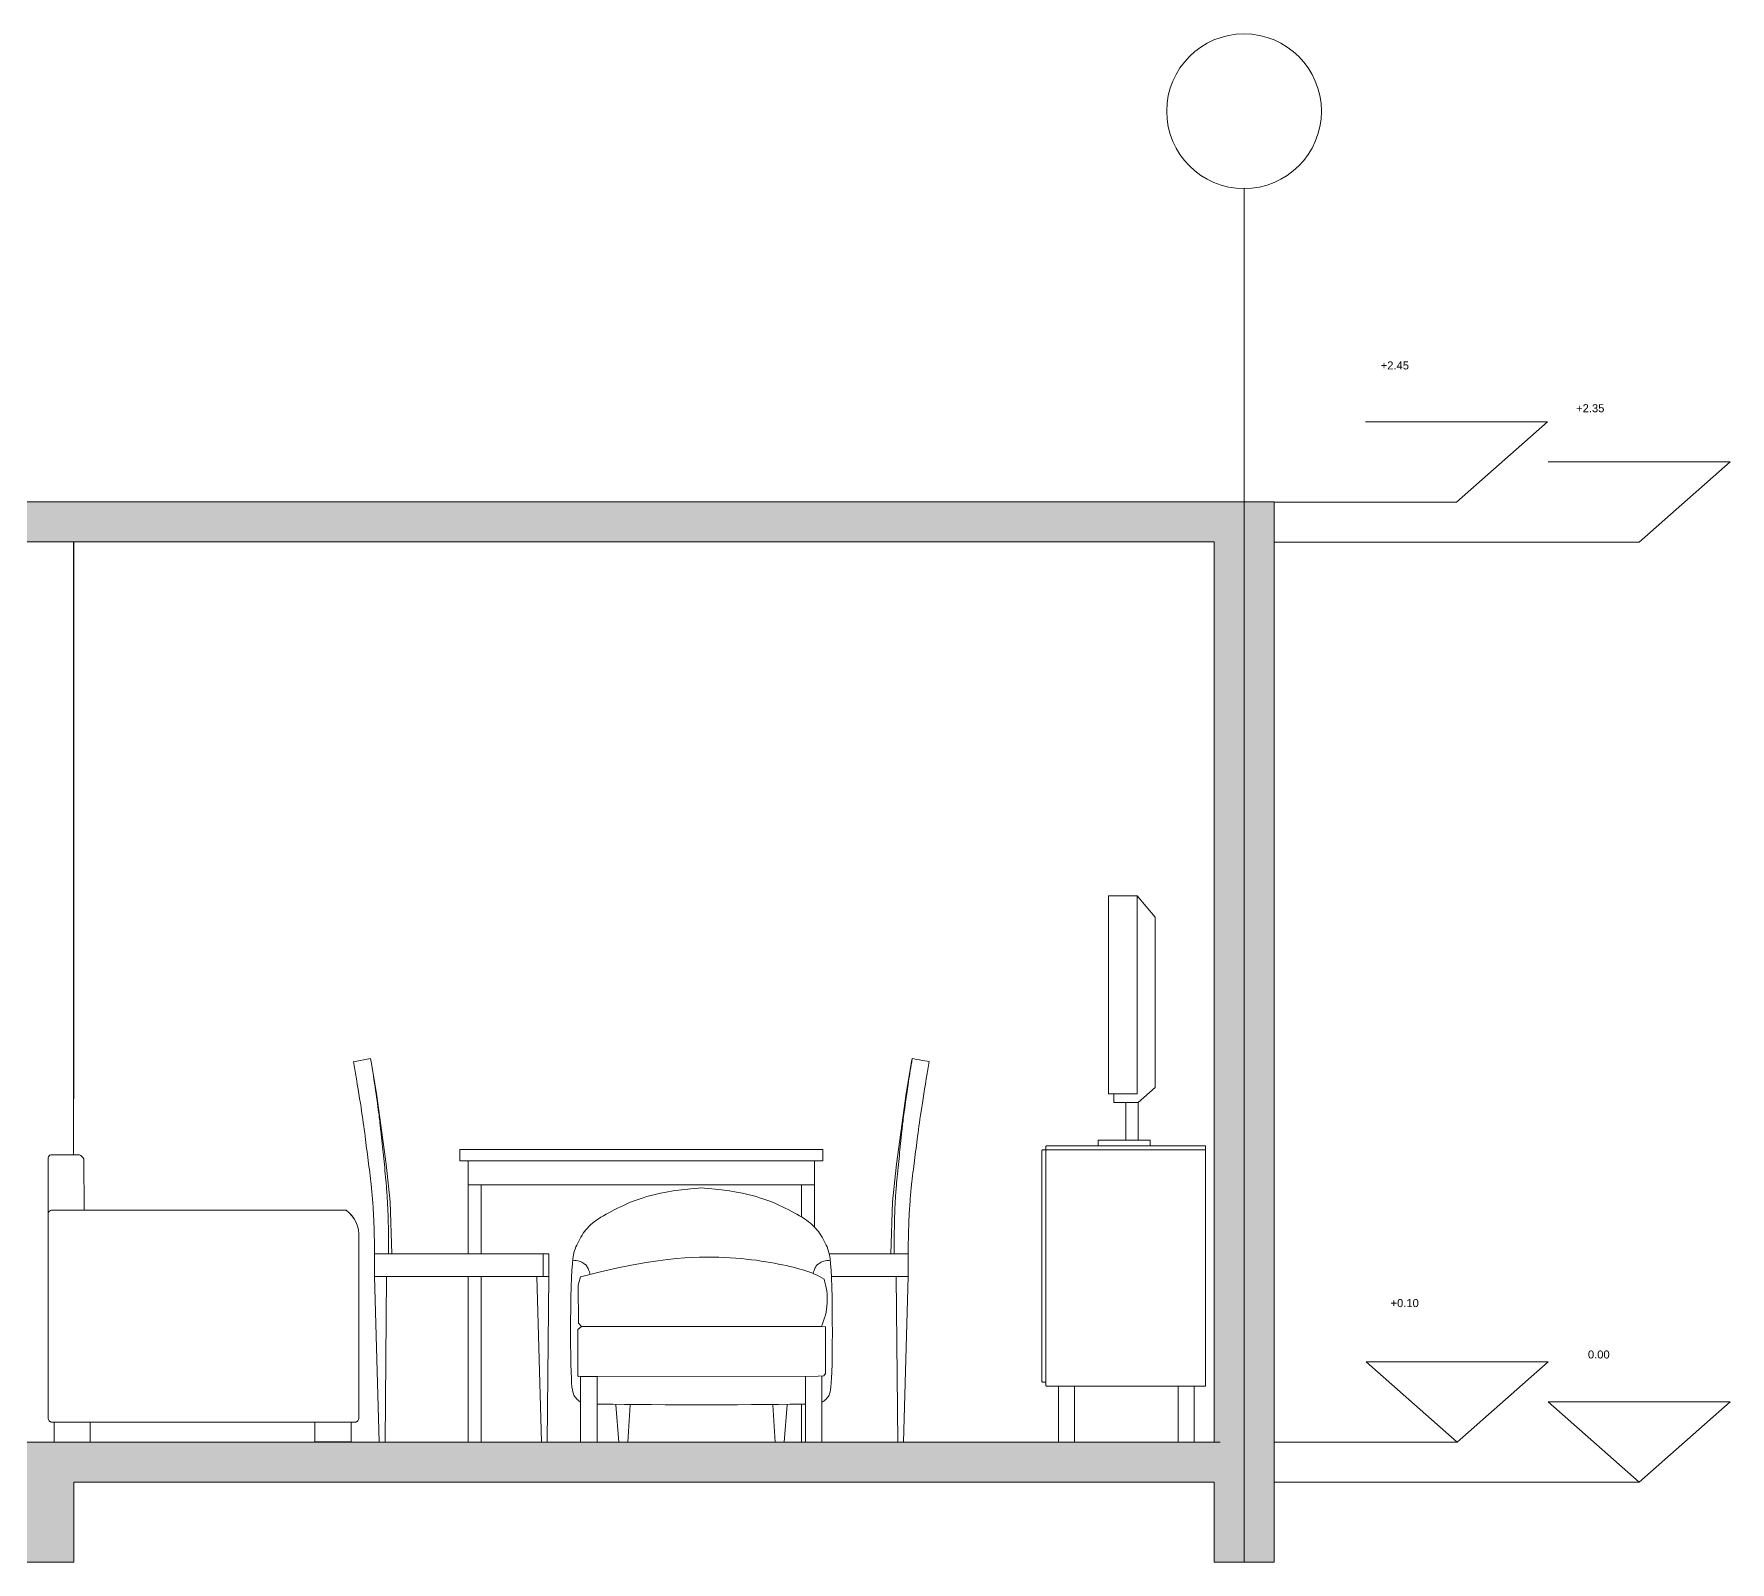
# Model space of a CAD drawing. Header units: centimetres. Extents: x -16179 to 12840, y -10704 to 3856.
# Drawn here: x -9126.5 to -8702.5, y -7590.3 to -7208.3 of the extents above; entities that cross this region are included whole.
import ezdxf

# ---------------------------------------------------------------- set-up
doc = ezdxf.new("R2010")
doc.units = ezdxf.units.CM
doc.header["$MEASUREMENT"] = 0
for name, color, linetype, lineweight in [('A-ELEV-FURN_Num_Penna__251_Num_Penna__251_Num_Penna__251_Num_Penna__251_Num_Penna__251_Num_Penna__251_Num_Penna__251_Num_Penna__251_Num_Penna__251_Num_Penna__251', 251, 'Continuous', 18), ('A-FURN_Num_Penna__8_Num_Penna__8_Num_Penna__8_Num_Penna__8_Num_Penna__8_Num_Penna__8_Num_Penna__8_Num_Penna__8_Num_Penna__8_Num_Penna__8_Num_Penna__8', 8, 'Continuous', 18), ('A-SECT-PATT_Num_Penna__11_Num_Penna__7_Num_Penna__7_Num_Penna__7_Num_Penna__7_Num_Penna__7_Num_Penna__7_Num_Penna__7_Num_Penna__7_Num_Penna__7', 7, 'Continuous', 18), ('A-WALL-FULL_Num_Penna__7_Num_Penna__7_Num_Penna__7_Num_Penna__7_Num_Penna__7_Num_Penna__7_Num_Penna__7_Num_Penna__7_Num_Penna__7_Num_Penna__7', 7, 'Continuous', 18), ('AA - linee quote_Num_Penna__3_Num_Penna__3_Num_Penna__3_Num_Penna__3_Num_Penna__3_Num_Penna__3_Num_Penna__3_Num_Penna__3_Num_Penna__3_Num_Penna__3', 3, 'Continuous', 18), ('AA - pareti sezionate_Num_Penna__7_Num_Penna__7_Num_Penna__7_Num_Penna__7_Num_Penna__7_Num_Penna__7_Num_Penna__7_Num_Penna__7_Num_Penna__7_Num_Penna__7', 7, 'Continuous', 18), ('AA - perimetri giardino_Num_Penna__6_Num_Penna__6_Num_Penna__6_Num_Penna__6_Num_Penna__6_Num_Penna__6_Num_Penna__6_Num_Penna__6_Num_Penna__6_Num_Penna__6', 6, 'Continuous', 18), ('AA pareti non sezionate_Num_Penna__2_Num_Penna__2_Num_Penna__2_Num_Penna__2_Num_Penna__2_Num_Penna__2_Num_Penna__2_Num_Penna__2_Num_Penna__2_Num_Penna__2', 2, 'Continuous', 18), ('AA- arredo_Num_Penna__8_Num_Penna__8_Num_Penna__8_Num_Penna__8_Num_Penna__8_Num_Penna__8_Num_Penna__8_Num_Penna__8_Num_Penna__8_Num_Penna__8', 8, 'Continuous', 18), ('G-PLANOTM_Num_Penna__7_Num_Penna__7_Num_Penna__7_Num_Penna__7_Num_Penna__7_Num_Penna__7_Num_Penna__7_Num_Penna__7_Num_Penna__7_Num_Penna__7', 7, 'Continuous', 18), ('IKE120015-t1_Num_Penna__251_Num_Penna__13_Num_Penna__251_Num_Penna__251_Num_Penna__251_Num_Penna__251_Num_Penna__251_Num_Penna__251_Num_Penna__251_Num_Penna__251_Num_Penna__251', 251, 'Continuous', 18)]:
    doc.layers.add(name, color=color, linetype=linetype, lineweight=lineweight)
doc.styles.add('GENERATED_STYLE_1', font='Arial.ttf')

msp = doc.modelspace()

# ---------------------------------------------------------------- hatches: boundary and pattern name
at = {"layer": 'A-SECT-PATT_Num_Penna__11_Num_Penna__7_Num_Penna__7_Num_Penna__7_Num_Penna__7_Num_Penna__7_Num_Penna__7_Num_Penna__7_Num_Penna__7_Num_Penna__7', "linetype": 'Continuous', "lineweight": 18}
for points in [[(-9415.46, -7335.28), (-8831.46, -7335.28), (-8831.46, -7560.28), (-8816.46, -7560.28), (-8816.46, -7325.28), (-9415.46, -7325.28)], [(-9730.46, -7590.28), (-9715.34, -7590.28), (-9715.34, -7570.28), (-9430.46, -7570.28), (-9430.46, -7590.28), (-9415.46, -7590.28), (-9415.46, -7570.28), (-9130.46, -7570.28), (-9130.46, -7590.28), (-9116.46, -7590.28), (-9116.46, -7570.28), (-8831.46, -7570.28), (-8831.46, -7590.28), (-8816.46, -7590.28), (-8816.46, -7560.28), (-9730.46, -7560.28)]]:
    msp.add_hatch(color=7, dxfattribs=at).paths.add_polyline_path(points)

# ---------------------------------------------------------------- linework, layer by layer
at = {"layer": 'A-ELEV-FURN_Num_Penna__251_Num_Penna__251_Num_Penna__251_Num_Penna__251_Num_Penna__251_Num_Penna__251_Num_Penna__251_Num_Penna__251_Num_Penna__251_Num_Penna__251', "color": 251, "linetype": 'Continuous', "lineweight": 18}
for p, q in [((-9037.96, -7560.28), (-9039.42, -7560.28)), ((-8997.45, -7560.28), (-8998.91, -7560.28))]:
    msp.add_line(p, q, dxfattribs=at)
at = {"layer": 'A-FURN_Num_Penna__8_Num_Penna__8_Num_Penna__8_Num_Penna__8_Num_Penna__8_Num_Penna__8_Num_Penna__8_Num_Penna__8_Num_Penna__8_Num_Penna__8_Num_Penna__8', "color": 8, "linetype": 'Continuous', "lineweight": 18}
msp.add_line((-9040.83, -7473.17), (-9040.93, -7472.61), dxfattribs=at)
at = {"layer": 'A-WALL-FULL_Num_Penna__7_Num_Penna__7_Num_Penna__7_Num_Penna__7_Num_Penna__7_Num_Penna__7_Num_Penna__7_Num_Penna__7_Num_Penna__7_Num_Penna__7', "color": 7, "linetype": 'Continuous', "lineweight": 18}
msp.add_line((-9116.46, -7469.82), (-9116.46, -7474.47), dxfattribs=at)
at = {"layer": 'AA - linee quote_Num_Penna__3_Num_Penna__3_Num_Penna__3_Num_Penna__3_Num_Penna__3_Num_Penna__3_Num_Penna__3_Num_Penna__3_Num_Penna__3_Num_Penna__3', "color": 3, "linetype": 'Continuous', "lineweight": 18}
for p, q in [((-8823.96, -7590.28), (-8823.96, -7246.99)), ((-8748.09, -7305.32), (-8793.59, -7305.32)), ((-8770.84, -7325.34), (-8748.09, -7305.32)), ((-8702.47, -7315.32), (-8747.98, -7315.32)), ((-8725.23, -7335.34), (-8702.47, -7315.32)), ((-8816.46, -7325.34), (-8770.84, -7325.34)), ((-8816.46, -7335.34), (-8770.73, -7335.34)), ((-8770.73, -7335.34), (-8725.23, -7335.34)), ((-8793.48, -7540.25), (-8770.73, -7560.28)), ((-8747.98, -7540.25), (-8793.48, -7540.25)), ((-8770.73, -7560.28), (-8747.98, -7540.25)), ((-8747.98, -7550.25), (-8725.23, -7570.28)), ((-8702.47, -7550.25), (-8747.98, -7550.25)), ((-8725.23, -7570.28), (-8702.47, -7550.25)), ((-8816.46, -7560.28), (-8770.73, -7560.28)), ((-8816.46, -7570.28), (-8725.23, -7570.28))]:
    msp.add_line(p, q, dxfattribs=at)
msp.add_circle((-8823.96, -7227.66), 19.33, dxfattribs=at)
at = {"layer": 'AA - pareti sezionate_Num_Penna__7_Num_Penna__7_Num_Penna__7_Num_Penna__7_Num_Penna__7_Num_Penna__7_Num_Penna__7_Num_Penna__7_Num_Penna__7_Num_Penna__7', "color": 7, "linetype": 'Continuous', "lineweight": 18}
for p, q in [((-9730.34, -7325.25), (-8816.46, -7325.28)), ((-8816.46, -7325.28), (-8816.46, -7360.28)), ((-8831.46, -7335.28), (-9130.46, -7335.28)), ((-8831.46, -7560.28), (-8831.46, -7335.28)), ((-9045.21, -7509.38), (-9045.21, -7554.29)), ((-9414.96, -7560.28), (-8829.96, -7560.28)), ((-9114.96, -7560.28), (-8830.46, -7560.28)), ((-9116.46, -7570.28), (-8831.46, -7570.28))]:
    msp.add_line(p, q, dxfattribs=at)
at = {"layer": 'AA - pareti sezionate_Num_Penna__7_Num_Penna__7_Num_Penna__7_Num_Penna__7_Num_Penna__7_Num_Penna__7_Num_Penna__7_Num_Penna__7_Num_Penna__7_Num_Penna__7', "color": 7, "linetype": 'Continuous', "lineweight": 18, "flags": 128}
for points in [[(-8831.46, -7570.28), (-8831.46, -7590.28), (-8816.46, -7590.28), (-8816.46, -7360.28)], [(-9116.46, -7570.28), (-9116.46, -7590.28), (-9130.46, -7590.28), (-9130.46, -7570.28)]]:
    msp.add_lwpolyline(points, dxfattribs=at)
at = {"layer": 'AA - pareti sezionate_Num_Penna__7_Num_Penna__7_Num_Penna__7_Num_Penna__7_Num_Penna__7_Num_Penna__7_Num_Penna__7_Num_Penna__7_Num_Penna__7_Num_Penna__7', "color": 7, "linetype": 'Continuous', "lineweight": 18}
for centre, radius, start, end in [((-9121.91, -7503.32), 1.01, 97.2411, 166.8648), ((-9053.12, -7508.72), 7.93, 356.2014, 53.8823), ((-8873.59, -7545.18), 0.1, 270, 0), ((-8873.37, -7546.16), 0.113, 186.2498, 263.7411), ((-9121.9, -7554.29), 1, 180, 270), ((-9046.21, -7554.29), 1, 270, 0)]:
    msp.add_arc(centre, radius, start, end, dxfattribs=at)
at = {"layer": 'AA - perimetri giardino_Num_Penna__6_Num_Penna__6_Num_Penna__6_Num_Penna__6_Num_Penna__6_Num_Penna__6_Num_Penna__6_Num_Penna__6_Num_Penna__6_Num_Penna__6', "color": 6, "linetype": 'Continuous', "lineweight": 18}
for p, q in [((-8874.49, -7545.18), (-8874.49, -7487.38)), ((-8873.59, -7487.28), (-8874.39, -7487.28)), ((-8873.49, -7487.18), (-8873.49, -7486.38)), ((-8873.39, -7486.28), (-8833.59, -7486.28)), ((-8833.59, -7486.28), (-8833.59, -7487.28)), ((-8833.59, -7487.28), (-8833.59, -7546.28)), ((-9048.44, -7502.32), (-9122.04, -7502.32)), ((-8873.59, -7545.28), (-8874.39, -7545.28)), ((-8833.59, -7546.28), (-8873.39, -7546.28)), ((-9121.9, -7555.29), (-9046.21, -7555.29))]:
    msp.add_line(p, q, dxfattribs=at)
at = {"layer": 'AA - perimetri giardino_Num_Penna__6_Num_Penna__6_Num_Penna__6_Num_Penna__6_Num_Penna__6_Num_Penna__6_Num_Penna__6_Num_Penna__6_Num_Penna__6_Num_Penna__6', "color": 6, "linetype": 'Continuous', "lineweight": 18, "flags": 128}
msp.add_lwpolyline([(-9045.21, -7509.25, 0.257132), (-9048.44, -7502.32), (-9122.04, -7502.32, 0.313495), (-9122.9, -7503.09), (-9122.9, -7554.29, 0.414214), (-9121.9, -7555.29), (-9046.21, -7555.29, 0.414214), (-9045.21, -7554.29), (-9045.21, -7509.38)], format="xyb", close=True, dxfattribs=at)
at = {"layer": 'AA - perimetri giardino_Num_Penna__6_Num_Penna__6_Num_Penna__6_Num_Penna__6_Num_Penna__6_Num_Penna__6_Num_Penna__6_Num_Penna__6_Num_Penna__6_Num_Penna__6', "color": 6, "linetype": 'Continuous', "lineweight": 18}
for centre, start, end in [((-8874.39, -7487.38), 90, 180), ((-8873.59, -7487.38), 0, 90), ((-8873.39, -7486.38), 90, 180), ((-8873.39, -7487.18), 180, 270), ((-8874.39, -7545.18), 180, 270)]:
    msp.add_arc(centre, 0.1, start, end, dxfattribs=at)
at = {"layer": 'AA pareti non sezionate_Num_Penna__2_Num_Penna__2_Num_Penna__2_Num_Penna__2_Num_Penna__2_Num_Penna__2_Num_Penna__2_Num_Penna__2_Num_Penna__2_Num_Penna__2', "color": 2, "linetype": 'Continuous', "lineweight": 18}
for p, q in [((-9116.58, -7335.28), (-9116.58, -7488.51)), ((-9116.46, -7335.28), (-9116.46, -7469.82))]:
    msp.add_line(p, q, dxfattribs=at)
at = {"layer": 'AA- arredo_Num_Penna__8_Num_Penna__8_Num_Penna__8_Num_Penna__8_Num_Penna__8_Num_Penna__8_Num_Penna__8_Num_Penna__8_Num_Penna__8_Num_Penna__8', "color": 8, "linetype": 'Continuous', "lineweight": 18}
for p, q in [((-8850.65, -7423.72), (-8846.19, -7429.11)), ((-8846.19, -7429.11), (-8846.19, -7471.66)), ((-9042.31, -7464.45), (-9046.6, -7465.21)), ((-8906.92, -7464.44), (-8906.41, -7464.53)), ((-8904.43, -7464.88), (-8903.76, -7465)), ((-8903.76, -7465), (-8903.15, -7465.11)), ((-8908.41, -7473.17), (-8908.31, -7472.61)), ((-8853.48, -7475.38), (-8853.48, -7484.83)), ((-8850.44, -7475.38), (-8850.44, -7484.83)), ((-8929.26, -7487.12), (-9019.98, -7487.12)), ((-9019.98, -7487.12), (-9019.98, -7489.97)), ((-8929.26, -7489.97), (-8929.26, -7487.12)), ((-8873.49, -7546.18), (-8873.49, -7487.38)), ((-8873.39, -7487.28), (-8833.59, -7487.28)), ((-9122.9, -7489.21), (-9122.9, -7503.09)), ((-9115.1, -7488.51), (-9122.2, -7488.51)), ((-9113.92, -7502.32), (-9114.01, -7489.49)), ((-9019.98, -7489.97), (-8929.26, -7489.97)), ((-9017.9, -7513.27), (-9017.9, -7489.97)), ((-8931.34, -7506.52), (-8931.34, -7489.97)), ((-8931.34, -7495.99), (-9017.9, -7495.99)), ((-8934.62, -7495.99), (-9014.62, -7495.99)), ((-9014.62, -7513.27), (-9014.62, -7495.99)), ((-8934.62, -7495.99), (-8934.62, -7504.01)), ((-8934.62, -7495.99), (-8931.34, -7495.99)), ((-9037.41, -7500.5), (-9037.42, -7500.26)), ((-8911.82, -7500.5), (-8911.81, -7500.26)), ((-9036.99, -7513.27), (-9037.08, -7510.72)), ((-9041.32, -7513.26), (-9041.32, -7518.89)), ((-9039.09, -7513.27), (-9041.32, -7513.27)), ((-9017.9, -7513.27), (-9039.09, -7513.27)), ((-9014.62, -7513.27), (-9017.9, -7513.27)), ((-8999.15, -7513.27), (-9014.62, -7513.27)), ((-8998.86, -7513.27), (-8999.15, -7513.27)), ((-8999.15, -7518.89), (-8999.15, -7513.27)), ((-8998.57, -7513.27), (-8998.86, -7513.27)), ((-8998.31, -7513.27), (-8998.57, -7513.27)), ((-8998.08, -7513.27), (-8998.31, -7513.27)), ((-8997.91, -7513.27), (-8998.08, -7513.27)), ((-8997.81, -7513.27), (-8997.91, -7513.27)), ((-8997.77, -7513.27), (-8997.81, -7513.27)), ((-8997.77, -7513.27), (-8997.77, -7518.89)), ((-8927.67, -7513.27), (-8910.14, -7513.27)), ((-8910.14, -7513.27), (-8907.91, -7513.27)), ((-8907.91, -7513.26), (-8907.92, -7518.89)), ((-9041.32, -7518.89), (-9017.9, -7518.89)), ((-9040.15, -7560.28), (-9041.32, -7518.89)), ((-9038.69, -7560.28), (-9038.32, -7518.89)), ((-9017.9, -7560.28), (-9017.9, -7518.89)), ((-9014.62, -7518.89), (-9017.9, -7518.89)), ((-9014.62, -7560.28), (-9014.62, -7518.89)), ((-9014.62, -7518.89), (-9000.77, -7518.89)), ((-9000.77, -7518.89), (-8999.15, -7518.89)), ((-8999.6, -7560.28), (-9000.77, -7518.89)), ((-8999.15, -7518.89), (-8998.86, -7518.89)), ((-8998.86, -7518.89), (-8998.57, -7518.89)), ((-8998.57, -7518.89), (-8998.31, -7518.89)), ((-8997.77, -7518.89), (-8998.31, -7518.89)), ((-8998.14, -7560.28), (-8997.77, -7518.89)), ((-8990.39, -7521.1), (-8989.83, -7518.96)), ((-8990.34, -7530.58), (-8990.39, -7521.1)), ((-8907.92, -7518.89), (-8927.11, -7518.89)), ((-8910.54, -7560.28), (-8910.91, -7518.89)), ((-8909.08, -7560.28), (-8907.92, -7518.89)), ((-8989.56, -7531.41), (-8990.34, -7530.58)), ((-8929.62, -7531.41), (-8989.56, -7531.41)), ((-8870.38, -7560.28), (-8870.38, -7546.28)), ((-8866.38, -7546.28), (-8866.38, -7560.28)), ((-8840.47, -7560.28), (-8840.47, -7546.28)), ((-8836.47, -7546.28), (-8836.47, -7560.28)), ((-8934.62, -7550.8), (-8934.62, -7560.28))]:
    msp.add_line(p, q, dxfattribs=at)
at = {"layer": 'AA- arredo_Num_Penna__8_Num_Penna__8_Num_Penna__8_Num_Penna__8_Num_Penna__8_Num_Penna__8_Num_Penna__8_Num_Penna__8_Num_Penna__8_Num_Penna__8', "color": 8, "linetype": 'Continuous', "lineweight": 18, "flags": 128}
for points in [[(-8857.85, -7423.72), (-8850.65, -7423.72), (-8850.65, -7473.28), (-8857.85, -7473.28)], [(-8850.44, -7484.83), (-8847.4, -7484.83), (-8847.4, -7486.28), (-8860.43, -7486.28), (-8860.43, -7484.83)], [(-8989.81, -7560.28), (-8985.7, -7560.28), (-8985.7, -7543.9), (-8989.81, -7543.9)], [(-9121.38, -7560.28), (-9112.36, -7560.28), (-9112.36, -7555.29), (-9121.38, -7555.29)], [(-9047.14, -7555.29), (-9056.25, -7555.29), (-9056.25, -7560.26), (-9047.14, -7560.26)]]:
    msp.add_lwpolyline(points, close=True, dxfattribs=at)
for points in [[(-9041.16, -7471.22), (-9042.17, -7465.25), (-9042.31, -7464.45)], [(-9036.99, -7513.27), (-9037.42, -7500.26), (-9038.4, -7490.79), (-9040.83, -7473.17), (-9042.17, -7465.25), (-9042.31, -7464.45)], [(-8912.24, -7513.27), (-8911.81, -7500.26), (-8910.83, -7490.79), (-8908.41, -7473.17), (-8907.07, -7465.25), (-8906.92, -7464.45)], [(-8908.08, -7471.22), (-8907.07, -7465.25), (-8906.92, -7464.45)], [(-8906.41, -7464.53), (-8905.8, -7464.64)], [(-8905.8, -7464.64), (-8905.13, -7464.76), (-8904.43, -7464.88)], [(-8903.15, -7465.11), (-8902.64, -7465.2)], [(-8856.51, -7473.28), (-8856.51, -7475.38), (-8850.44, -7475.38), (-8846.19, -7471.66)], [(-8959.44, -7496.77), (-8962.21, -7497.01), (-8964.59, -7497.26), (-8966.64, -7497.53), (-8968.38, -7497.81), (-8969.87, -7498.09), (-8971.15, -7498.38), (-8972.26, -7498.66), (-8973.24, -7498.94), (-8974.13, -7499.2), (-8974.94, -7499.46), (-8975.7, -7499.72), (-8976.42, -7499.99), (-8977.1, -7500.25), (-8977.77, -7500.53), (-8978.44, -7500.83), (-8979.12, -7501.14), (-8979.83, -7501.47), (-8980.55, -7501.82), (-8981.27, -7502.19), (-8982, -7502.57), (-8982.72, -7502.95), (-8983.42, -7503.34), (-8984.09, -7503.73), (-8984.73, -7504.11), (-8985.32, -7504.49), (-8985.87, -7504.86), (-8986.38, -7505.24), (-8986.86, -7505.61), (-8987.3, -7505.99), (-8987.71, -7506.38), (-8988.1, -7506.79), (-8988.47, -7507.21), (-8988.81, -7507.65), (-8989.13, -7508.11), (-8989.44, -7508.58), (-8989.73, -7509.07), (-8990, -7509.56), (-8990.26, -7510.05), (-8990.51, -7510.54), (-8990.75, -7511.03), (-8990.97, -7511.52), (-8991.18, -7512.05), (-8991.38, -7512.69), (-8991.56, -7513.48), (-8991.72, -7514.47), (-8991.87, -7515.73), (-8991.99, -7517.29), (-8992.09, -7519.23), (-8992.18, -7521.55), (-8992.23, -7524.19), (-8992.27, -7527.05), (-8992.3, -7530), (-8992.3, -7532.96), (-8992.29, -7535.81), (-8992.26, -7538.45), (-8992.23, -7540.78), (-8992.18, -7542.71), (-8992.12, -7544.27), (-8992.05, -7545.51), (-8991.96, -7546.47), (-8991.86, -7547.2), (-8991.75, -7547.76), (-8991.62, -7548.19), (-8991.47, -7548.53), (-8991.3, -7548.84), (-8991.12, -7549.11), (-8990.93, -7549.35), (-8990.73, -7549.57), (-8990.52, -7549.76), (-8990.31, -7549.94), (-8990.09, -7550.09), (-8989.88, -7550.22), (-8989.81, -7550.26)], [(-8959.75, -7496.77), (-8956.98, -7497.01), (-8954.59, -7497.26), (-8952.55, -7497.53), (-8950.8, -7497.81), (-8949.31, -7498.09), (-8948.03, -7498.38), (-8946.92, -7498.66), (-8945.95, -7498.94), (-8945.06, -7499.2), (-8944.24, -7499.46), (-8943.48, -7499.72), (-8942.76, -7499.99), (-8942.08, -7500.25), (-8941.41, -7500.53), (-8940.74, -7500.83), (-8940.06, -7501.14), (-8939.36, -7501.47), (-8938.64, -7501.82), (-8937.91, -7502.19), (-8937.18, -7502.57), (-8936.46, -7502.95), (-8935.76, -7503.34), (-8935.09, -7503.73), (-8934.46, -7504.11), (-8933.86, -7504.49), (-8933.31, -7504.86), (-8932.8, -7505.24), (-8932.32, -7505.61), (-8931.88, -7505.99), (-8931.47, -7506.38), (-8931.08, -7506.79), (-8930.72, -7507.21), (-8930.37, -7507.65), (-8930.05, -7508.11), (-8929.74, -7508.58), (-8929.45, -7509.07), (-8929.18, -7509.56), (-8928.92, -7510.05), (-8928.67, -7510.54), (-8928.44, -7511.03), (-8928.21, -7511.52), (-8928, -7512.05), (-8927.81, -7512.69), (-8927.63, -7513.48), (-8927.46, -7514.47), (-8927.32, -7515.73), (-8927.19, -7517.29), (-8927.09, -7519.23), (-8927.01, -7521.55), (-8926.95, -7524.19), (-8926.91, -7527.05), (-8926.89, -7530), (-8926.88, -7532.96), (-8926.89, -7535.81), (-8926.92, -7538.45), (-8926.96, -7540.78), (-8927, -7542.71), (-8927.06, -7544.27), (-8927.14, -7545.51), (-8927.22, -7546.47), (-8927.32, -7547.2), (-8927.43, -7547.76), (-8927.57, -7548.19), (-8927.71, -7548.53), (-8927.88, -7548.84), (-8928.06, -7549.11), (-8928.25, -7549.35), (-8928.45, -7549.57), (-8928.66, -7549.76), (-8928.87, -7549.94), (-8929.09, -7550.09), (-8929.3, -7550.22), (-8929.47, -7550.32)], [(-8991.78, -7514.99), (-8991.32, -7514.93), (-8990.9, -7514.93), (-8990.51, -7514.97), (-8990.15, -7515.06), (-8989.82, -7515.18), (-8989.52, -7515.31), (-8989.25, -7515.47), (-8989.01, -7515.62), (-8988.79, -7515.78), (-8988.61, -7515.93), (-8988.44, -7516.09), (-8988.29, -7516.27), (-8988.16, -7516.45), (-8988.04, -7516.65), (-8987.93, -7516.88), (-8987.82, -7517.14), (-8987.72, -7517.42), (-8987.62, -7517.74), (-8987.51, -7518.08), (-8987.43, -7518.38)], [(-8989.83, -7518.96), (-8984.82, -7517.75), (-8980.46, -7516.77), (-8976.68, -7516), (-8973.4, -7515.41), (-8970.54, -7514.96), (-8968.03, -7514.65), (-8965.8, -7514.42), (-8963.76, -7514.27), (-8961.86, -7514.16), (-8960.07, -7514.09), (-8958.38, -7514.05), (-8956.78, -7514.05), (-8955.26, -7514.07), (-8953.8, -7514.13), (-8952.39, -7514.2), (-8951.02, -7514.3), (-8949.69, -7514.42), (-8948.38, -7514.55), (-8947.11, -7514.7), (-8945.87, -7514.86), (-8944.67, -7515.03), (-8943.52, -7515.21), (-8942.41, -7515.39), (-8941.34, -7515.58), (-8940.32, -7515.78), (-8939.35, -7515.97), (-8938.42, -7516.18), (-8937.52, -7516.38), (-8936.66, -7516.59), (-8935.83, -7516.81), (-8935.03, -7517.03), (-8934.24, -7517.26), (-8933.48, -7517.5), (-8932.74, -7517.75), (-8932.03, -7518), (-8931.35, -7518.28), (-8930.69, -7518.57), (-8930.08, -7518.87), (-8929.5, -7519.2), (-8928.96, -7519.55)], [(-8927.4, -7514.99), (-8927.86, -7514.93), (-8928.28, -7514.93), (-8928.67, -7514.97), (-8929.03, -7515.06), (-8929.36, -7515.18), (-8929.66, -7515.31), (-8929.93, -7515.47), (-8930.17, -7515.62), (-8930.39, -7515.78), (-8930.58, -7515.93), (-8930.74, -7516.09), (-8930.89, -7516.27), (-8931.02, -7516.45), (-8931.14, -7516.65), (-8931.26, -7516.88), (-8931.36, -7517.14), (-8931.46, -7517.42), (-8931.57, -7517.74), (-8931.67, -7518.08), (-8931.68, -7518.14)], [(-8989.56, -7531.41), (-8990.5, -7532.12), (-8990.5, -7543.76), (-8990.37, -7543.9), (-8930.41, -7543.85), (-8928.97, -7543.73), (-8928.58, -7543.11), (-8928.58, -7531.51), (-8929.62, -7531.41)], [(-8933.55, -7543.85), (-8933.55, -7560.28), (-8929.47, -7560.28), (-8929.47, -7543.77)], [(-8985.7, -7550.77), (-8984.09, -7550.81), (-8981.75, -7550.85), (-8978.84, -7550.88), (-8975.54, -7550.91), (-8972.07, -7550.93), (-8968.63, -7550.94), (-8965.45, -7550.95), (-8962.74, -7550.96), (-8960.71, -7550.97), (-8959.59, -7550.99)], [(-8980.99, -7550.95), (-8980.28, -7560.28), (-8978.01, -7560.28), (-8977.44, -7550.95)], [(-8933.55, -7550.77), (-8935.09, -7550.81), (-8937.43, -7550.85), (-8940.34, -7550.88), (-8943.64, -7550.91), (-8947.11, -7550.93), (-8950.55, -7550.94), (-8953.73, -7550.95), (-8956.45, -7550.96), (-8958.47, -7550.97), (-8959.59, -7550.99)], [(-8938.19, -7550.95), (-8938.9, -7560.28), (-8941.17, -7560.28), (-8941.74, -7550.95)]]:
    msp.add_lwpolyline(points, dxfattribs=at)
at = {"layer": 'AA- arredo_Num_Penna__8_Num_Penna__8_Num_Penna__8_Num_Penna__8_Num_Penna__8_Num_Penna__8_Num_Penna__8_Num_Penna__8_Num_Penna__8_Num_Penna__8', "color": 8, "linetype": 'Continuous', "lineweight": 18}
for centre, radius, start, end in [((-8873.39, -7487.38), 0.1, 90, 180), ((-9122.13, -7489.28), 0.768, 94.9921, 175.0079), ((-9115.65, -7490.22), 1.8, 23.9372, 72.1238), ((-8944.32, -7524.64), 16.18, 335.2735, 18.3374)]:
    msp.add_arc(centre, radius, start, end, dxfattribs=at)
for points, knots in [([(-9046.6, -7465.2), (-9045.87, -7469.29), (-9045.31, -7472.65), (-9044.86, -7475.54), (-9044.41, -7478.43), (-9044.07, -7480.85), (-9043.78, -7483.03), (-9043.64, -7484.13), (-9043.51, -7485.16), (-9043.38, -7486.17), (-9043.25, -7487.19), (-9043.12, -7488.17), (-9042.99, -7489.16), (-9042.87, -7490.15), (-9042.73, -7491.14), (-9042.61, -7492.16), (-9042.48, -7493.17), (-9042.35, -7494.22), (-9042.23, -7495.32), (-9042.11, -7496.42), (-9041.99, -7497.58), (-9041.88, -7498.83), (-9041.78, -7500.08), (-9041.68, -7501.43), (-9041.6, -7502.89), (-9041.52, -7504.36), (-9041.45, -7505.94), (-9041.4, -7507.69), (-9041.36, -7509.39), (-9041.33, -7511.23), (-9041.32, -7513.26)], [0, 0, 0, 0, 1, 1, 1, 2, 2, 2, 3, 3, 3, 4, 4, 4, 5, 5, 5, 6, 6, 6, 7, 7, 7, 8, 8, 8, 9, 9, 9, 10, 10, 10, 10]), ([(-9039.41, -7485.69), (-9039.52, -7484.68), (-9039.64, -7483.59), (-9039.75, -7482.52), (-9039.87, -7481.45), (-9039.98, -7480.38), (-9040.12, -7479.17), (-9040.52, -7475.79), (-9041.2, -7471.24), (-9042.09, -7465.72)], [0, 0, 0, 0, 1, 1, 1, 2, 2, 2, 3, 3, 3, 3]), ([(-8902.64, -7465.2), (-8903.37, -7469.29), (-8903.93, -7472.65), (-8904.38, -7475.54), (-8904.83, -7478.43), (-8905.16, -7480.85), (-8905.45, -7483.03), (-8905.6, -7484.13), (-8905.73, -7485.16), (-8905.86, -7486.17), (-8905.99, -7487.19), (-8906.11, -7488.17), (-8906.24, -7489.16), (-8906.37, -7490.15), (-8906.5, -7491.14), (-8906.63, -7492.16), (-8906.76, -7493.17), (-8906.89, -7494.22), (-8907.01, -7495.32), (-8907.13, -7496.42), (-8907.25, -7497.58), (-8907.35, -7498.83), (-8907.46, -7500.08), (-8907.55, -7501.43), (-8907.64, -7502.89), (-8907.72, -7504.36), (-8907.78, -7505.94), (-8907.83, -7507.69), (-8907.88, -7509.39), (-8907.91, -7511.23), (-8907.91, -7513.26)], [0, 0, 0, 0, 1, 1, 1, 2, 2, 2, 3, 3, 3, 4, 4, 4, 5, 5, 5, 6, 6, 6, 7, 7, 7, 8, 8, 8, 9, 9, 9, 10, 10, 10, 10]), ([(-8909.82, -7485.69), (-8909.72, -7484.68), (-8909.6, -7483.59), (-8909.49, -7482.52), (-8909.37, -7481.45), (-8909.26, -7480.38), (-8909.07, -7478.99)], [0, 0, 0, 0, 1, 1, 1, 2, 2, 2, 2]), ([(-9038.47, -7494.92), (-9038.57, -7493.79), (-9038.68, -7492.72), (-9038.78, -7491.69), (-9038.89, -7490.66), (-9039, -7489.67), (-9039.1, -7488.68), (-9039.21, -7487.7), (-9039.3, -7486.72), (-9039.41, -7485.69)], [0, 0, 0, 0, 1, 1, 1, 2, 2, 2, 3, 3, 3, 3]), ([(-8910.77, -7494.92), (-8910.67, -7493.79), (-8910.56, -7492.72), (-8910.45, -7491.69), (-8910.35, -7490.66), (-8910.24, -7489.67), (-8910.13, -7488.68), (-8910.03, -7487.7), (-8909.93, -7486.72), (-8909.82, -7485.69)], [0, 0, 0, 0, 1, 1, 1, 2, 2, 2, 3, 3, 3, 3])]:
    msp.add_open_spline(points, degree=3, knots=knots, dxfattribs=at)
for points in [[(-8907.84, -7470.13), (-8907.57, -7468.39), (-8907.27, -7466.51), (-8906.92, -7464.44)], [(-8909.07, -7478.99), (-8908.92, -7477.73), (-8908.06, -7471.69), (-8907.84, -7470.13)], [(-9038.19, -7498.54), (-9038.27, -7497.25), (-9038.37, -7496.05), (-9038.47, -7494.92)], [(-8911.05, -7498.54), (-8910.96, -7497.25), (-8910.87, -7496.05), (-8910.77, -7494.92)], [(-9037.97, -7502.7), (-9038.03, -7501.2), (-9038.11, -7499.82), (-9038.19, -7498.54)], [(-8911.27, -7502.7), (-8911.21, -7501.2), (-8911.13, -7499.82), (-8911.05, -7498.54)], [(-9037.84, -7507.6), (-9037.87, -7505.83), (-9037.91, -7504.2), (-9037.97, -7502.7)], [(-8911.39, -7507.6), (-8911.37, -7505.83), (-8911.32, -7504.2), (-8911.27, -7502.7)], [(-9037.83, -7513.26), (-9037.81, -7511.21), (-9037.82, -7509.33), (-9037.84, -7507.6)], [(-8911.41, -7513.26), (-8911.42, -7511.21), (-8911.42, -7509.33), (-8911.39, -7507.6)]]:
    msp.add_open_spline(points, degree=3, dxfattribs=at)
at = {"layer": 'G-PLANOTM_Num_Penna__7_Num_Penna__7_Num_Penna__7_Num_Penna__7_Num_Penna__7_Num_Penna__7_Num_Penna__7_Num_Penna__7_Num_Penna__7_Num_Penna__7', "color": 7, "linetype": 'Continuous', "lineweight": 18}
msp.add_line((-9037.96, -7560.28), (-9039.42, -7560.28), dxfattribs=at)
at = {"layer": 'IKE120015-t1_Num_Penna__251_Num_Penna__13_Num_Penna__251_Num_Penna__251_Num_Penna__251_Num_Penna__251_Num_Penna__251_Num_Penna__251_Num_Penna__251_Num_Penna__251_Num_Penna__251', "color": 251, "linetype": 'Continuous', "lineweight": 18}
msp.add_line((-8839.89, -7546.28), (-8839.89, -7546.28), dxfattribs=at)

# ---------------------------------------------------------------- texts
at = {"layer": 'AA - linee quote_Num_Penna__3_Num_Penna__3_Num_Penna__3_Num_Penna__3_Num_Penna__3_Num_Penna__3_Num_Penna__3_Num_Penna__3_Num_Penna__3_Num_Penna__3', "color": 3, "linetype": 'Continuous', "lineweight": 18, "char_height": 2, "attachment_point": 1, "style": 'GENERATED_STYLE_1'}
for s, insert in [('\\A1;+2.45', (-8789.8, -7290.19)), ('\\A1;+2.35', (-8740.96, -7300.89)), ('\\A1;+0.10', (-8787.35, -7524.54)), ('\\A1;0.00', (-8738.01, -7537.39))]:
    msp.add_mtext(s, dxfattribs=dict(at, insert=insert))

doc.saveas('drawing.dxf')
